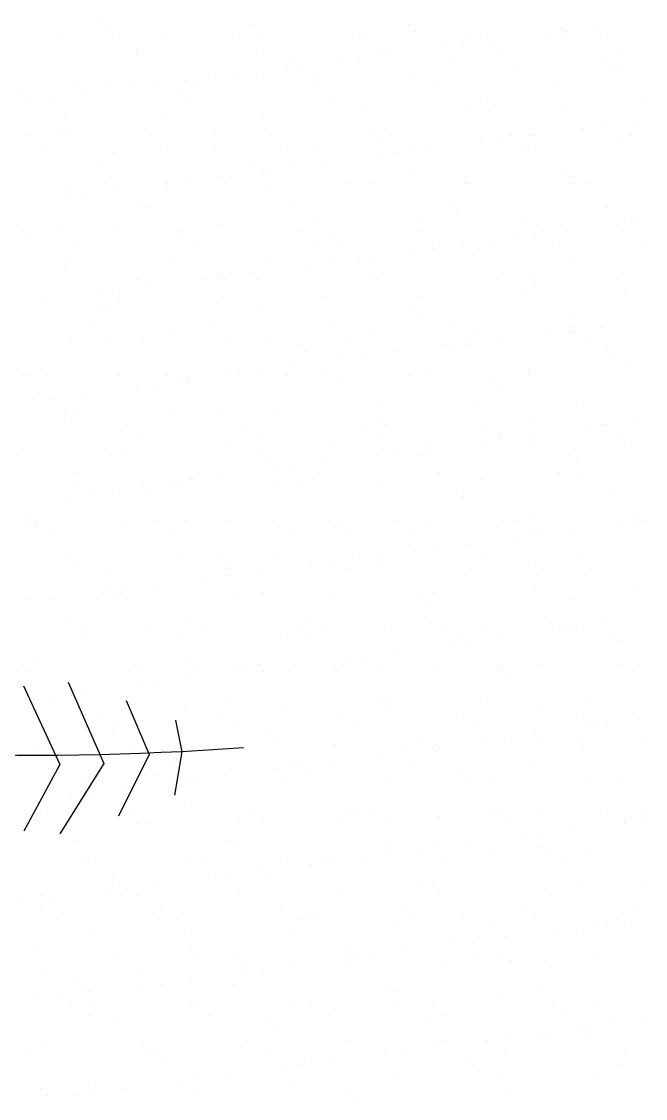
# Model space of a CAD drawing. Header units: millimetres. Extents: x 21 to 236, y 15 to 64.
# Drawn here: x 42.035 to 42.857, y 27.746 to 29.164 of the extents above; entities that cross this region are included whole.
import ezdxf

# ---------------------------------------------------------------- set-up
doc = ezdxf.new("R2010")
doc.units = ezdxf.units.MM
doc.layers.add('AI-Mob', color=2, linetype='Continuous')
doc.layers.add('PDF_Grama', color=7, linetype='Continuous', true_color=0x397200)

# ---------------------------------------------------------------- blocks, each defined once
blk = doc.blocks.new('VGPAL__2')
at = {"color": 0}
for p, q in [((-22.12, 198.59), (-13.41, 201.91)), ((-13.41, 201.91), (-0.7, 201.91)), ((-25.29, 183.6), (-11.01, 192.76)), ((-11.01, 192.76), (8.02, 186.94)), ((-27.69, 166.11), (-6.27, 180.27)), ((-6.27, 180.27), (15.96, 171.11)), ((-24.52, 153.62), (-3.87, 167.78)), ((-3.87, 167.78), (16.93, 160.73))]:
    blk.add_line(p, q, dxfattribs=at)
blk.add_arc((-830.05, 19.64), 836.63, 0.73899, 13.8109, dxfattribs=at)

msp = doc.modelspace()

# ---------------------------------------------------------------- linework, layer by layer
at = {"layer": 'PDF_Grama', "lineweight": 20}
for points in [[(42.1361, 29.1642), (42.1361, 29.1642)], [(42.1452, 29.1552), (42.1452, 29.1552)], [(42.3401, 29.1597), (42.3401, 29.1597)], [(42.544, 29.1597), (42.544, 29.1597)], [(42.748, 29.1552), (42.748, 29.1552)], [(42.7933, 29.1552), (42.7933, 29.1552)], [(42.0863, 29.1416), (42.0863, 29.1416)], [(42.1633, 29.1416), (42.1633, 29.1416)], [(42.2222, 29.1416), (42.2222, 29.1416)], [(42.322, 29.1416), (42.322, 29.1416)], [(42.3492, 29.1416), (42.3492, 29.1416)], [(42.4806, 29.1416), (42.4806, 29.1416)], [(42.4897, 29.1461), (42.4897, 29.1461)], [(42.5531, 29.1506), (42.5531, 29.1506)], [(42.6211, 29.1461), (42.6211, 29.1461)], [(42.6392, 29.1416), (42.6392, 29.1416)], [(42.7299, 29.1461), (42.7299, 29.1461)], [(42.7525, 29.1506), (42.7525, 29.1506)], [(42.7525, 29.1461), (42.7525, 29.1461)], [(42.7979, 29.1416), (42.7979, 29.1416)], [(42.186, 29.128), (42.186, 29.128)], [(42.3446, 29.128), (42.3446, 29.128)], [(42.5033, 29.128), (42.5033, 29.128)], [(42.5894, 29.1325), (42.5894, 29.1325)], [(42.6166, 29.1325), (42.6166, 29.1325)], [(42.6574, 29.137), (42.6574, 29.137)], [(42.6619, 29.128), (42.6619, 29.128)], [(42.8205, 29.128), (42.8205, 29.128)], [(42.186, 29.1189), (42.186, 29.1189)], [(42.3899, 29.1144), (42.3899, 29.1144)], [(42.4534, 29.1144), (42.4534, 29.1144)], [(42.4806, 29.1144), (42.4806, 29.1144)], [(42.5214, 29.1234), (42.5214, 29.1234)], [(42.3854, 29.1053), (42.3854, 29.1053)], [(42.399, 29.1053), (42.399, 29.1053)], [(42.5984, 29.1098), (42.5984, 29.1098)], [(42.6891, 29.1008), (42.6891, 29.1008)], [(42.8024, 29.1098), (42.8024, 29.1098)], [(42.8115, 29.1008), (42.8115, 29.1008)], [(42.8205, 29.1008), (42.8205, 29.1008)], [(42.1497, 29.0872), (42.1497, 29.0872)], [(42.2494, 29.0872), (42.2494, 29.0872)], [(42.2902, 29.0962), (42.2902, 29.0962)], [(42.3174, 29.0962), (42.3174, 29.0962)], [(42.3446, 29.0962), (42.3446, 29.0962)], [(42.4217, 29.0962), (42.4217, 29.0962)], [(42.5531, 29.0962), (42.5531, 29.0962)], [(42.5803, 29.0827), (42.5803, 29.0827)], [(42.7389, 29.0827), (42.7389, 29.0827)], [(42.0364, 29.0736), (42.0364, 29.0736)], [(42.1044, 29.0781), (42.1044, 29.0781)], [(42.1135, 29.0691), (42.1135, 29.0691)], [(42.1815, 29.0781), (42.1815, 29.0781)], [(42.2087, 29.0781), (42.2087, 29.0781)], [(42.2404, 29.0691), (42.2404, 29.0691)], [(42.263, 29.0781), (42.263, 29.0781)], [(42.4217, 29.0781), (42.4217, 29.0781)], [(42.0455, 29.06), (42.0455, 29.06)], [(42.0727, 29.06), (42.0727, 29.06)], [(42.2494, 29.06), (42.2494, 29.06)], [(42.4443, 29.0645), (42.4443, 29.0645)], [(42.6483, 29.0645), (42.6483, 29.0645)], [(42.6574, 29.0555), (42.6574, 29.0555)], [(42.8523, 29.06), (42.8523, 29.06)], [(42.0908, 29.0419), (42.0908, 29.0419)], [(42.2222, 29.0419), (42.2222, 29.0419)], [(42.3537, 29.0419), (42.3537, 29.0419)], [(42.4897, 29.0464), (42.4897, 29.0464)], [(42.6256, 29.0509), (42.6256, 29.0509)], [(42.7525, 29.0509), (42.7525, 29.0509)], [(42.8024, 29.0283), (42.8024, 29.0283)], [(42.8432, 29.0328), (42.8432, 29.0328)], [(42.0455, 29.0147), (42.0455, 29.0147)], [(42.0863, 29.0237), (42.0863, 29.0237)], [(42.0953, 29.0192), (42.0953, 29.0192)], [(42.2041, 29.0147), (42.2041, 29.0147)], [(42.2902, 29.0192), (42.2902, 29.0192)], [(42.3628, 29.0147), (42.3628, 29.0147)], [(42.4942, 29.0192), (42.4942, 29.0192)], [(42.5214, 29.0147), (42.5214, 29.0147)], [(42.68, 29.0147), (42.68, 29.0147)], [(42.7027, 29.0147), (42.7027, 29.0147)], [(42.7072, 29.0147), (42.7072, 29.0147)], [(42.7752, 29.0237), (42.7752, 29.0237)], [(42.8387, 29.0147), (42.8387, 29.0147)], [(42.0681, 29.0011), (42.0681, 29.0011)], [(42.2268, 29.0011), (42.2268, 29.0011)], [(42.3854, 29.0011), (42.3854, 29.0011)], [(42.5033, 29.0101), (42.5033, 29.0101)], [(42.544, 29.0011), (42.544, 29.0011)], [(42.6392, 29.0056), (42.6392, 29.0056)], [(42.6664, 29.0101), (42.6664, 29.0101)], [(42.6936, 29.0011), (42.6936, 29.0011)], [(42.7027, 29.0011), (42.7027, 29.0011)], [(42.8251, 29.0056), (42.8251, 29.0056)], [(42.1543, 28.992), (42.1543, 28.992)], [(42.2902, 28.9965), (42.2902, 28.9965)], [(42.4262, 28.9965), (42.4262, 28.9965)], [(42.5033, 28.9875), (42.5033, 28.9875)], [(42.5259, 28.992), (42.5259, 28.992)], [(42.5531, 28.9965), (42.5531, 28.9965)], [(42.5667, 28.9965), (42.5667, 28.9965)], [(42.1407, 28.9784), (42.1407, 28.9784)], [(42.3401, 28.9739), (42.3401, 28.9739)], [(42.3628, 28.9693), (42.3628, 28.9693)], [(42.3899, 28.9739), (42.3899, 28.9739)], [(42.4307, 28.9784), (42.4307, 28.9784)], [(42.5486, 28.9693), (42.5486, 28.9693)], [(42.7525, 28.9693), (42.7525, 28.9693)], [(42.254, 28.9557), (42.254, 28.9557)], [(42.2948, 28.9603), (42.2948, 28.9603)], [(42.3537, 28.9648), (42.3537, 28.9648)], [(42.7616, 28.9603), (42.7616, 28.9603)], [(42.0953, 28.9421), (42.0953, 28.9421)], [(42.1452, 28.9512), (42.1452, 28.9512)], [(42.1588, 28.9421), (42.1588, 28.9421)], [(42.2268, 28.9512), (42.2268, 28.9512)], [(42.2268, 28.9467), (42.2268, 28.9467)], [(42.3038, 28.9512), (42.3038, 28.9512)], [(42.3582, 28.9467), (42.3582, 28.9467)], [(42.4625, 28.9512), (42.4625, 28.9512)], [(42.4942, 28.9512), (42.4942, 28.9512)], [(42.6211, 28.9512), (42.6211, 28.9512)], [(42.6256, 28.9512), (42.6256, 28.9512)], [(42.7571, 28.9512), (42.7571, 28.9512)], [(42.7797, 28.9512), (42.7797, 28.9512)], [(42.0908, 28.9331), (42.0908, 28.9331)], [(42.118, 28.9376), (42.118, 28.9376)], [(42.1905, 28.9286), (42.1905, 28.9286)], [(42.1996, 28.9195), (42.1996, 28.9195)], [(42.3945, 28.924), (42.3945, 28.924)], [(42.5984, 28.924), (42.5984, 28.924)], [(42.6075, 28.915), (42.6075, 28.915)], [(42.8069, 28.9195), (42.8069, 28.9195)], [(42.4262, 28.9014), (42.4262, 28.9014)], [(42.5576, 28.9014), (42.5576, 28.9014)], [(42.6936, 28.9059), (42.6936, 28.9059)], [(42.8296, 28.9059), (42.8296, 28.9059)], [(42.8477, 28.9014), (42.8477, 28.9014)], [(42.0364, 28.8878), (42.0364, 28.8878)], [(42.0863, 28.8878), (42.0863, 28.8878)], [(42.1588, 28.8923), (42.1588, 28.8923)], [(42.2449, 28.8878), (42.2449, 28.8878)], [(42.2948, 28.8968), (42.2948, 28.8968)], [(42.4035, 28.8878), (42.4035, 28.8878)], [(42.5622, 28.8878), (42.5622, 28.8878)], [(42.7208, 28.8878), (42.7208, 28.8878)], [(42.7525, 28.8878), (42.7525, 28.8878)], [(42.8205, 28.8968), (42.8205, 28.8968)], [(42.0455, 28.8787), (42.0455, 28.8787)], [(42.1089, 28.8742), (42.1089, 28.8742)], [(42.2449, 28.8832), (42.2449, 28.8832)], [(42.2676, 28.8742), (42.2676, 28.8742)], [(42.4262, 28.8742), (42.4262, 28.8742)], [(42.4443, 28.8787), (42.4443, 28.8787)], [(42.4579, 28.8696), (42.4579, 28.8696)], [(42.5848, 28.8742), (42.5848, 28.8742)], [(42.6166, 28.8696), (42.6166, 28.8696)], [(42.6528, 28.8742), (42.6528, 28.8742)], [(42.6846, 28.8787), (42.6846, 28.8787)], [(42.7117, 28.8832), (42.7117, 28.8832)], [(42.7435, 28.8742), (42.7435, 28.8742)], [(42.8568, 28.8742), (42.8568, 28.8742)], [(42.5486, 28.8606), (42.5486, 28.8606)], [(42.5758, 28.8651), (42.5758, 28.8651)], [(42.6302, 28.856), (42.6302, 28.856)], [(42.0953, 28.847), (42.0953, 28.847)], [(42.2313, 28.847), (42.2313, 28.847)], [(42.3582, 28.847), (42.3582, 28.847)], [(42.4126, 28.8424), (42.4126, 28.8424)], [(42.4398, 28.847), (42.4398, 28.847)], [(42.4806, 28.8515), (42.4806, 28.8515)], [(42.4987, 28.8515), (42.4987, 28.8515)], [(42.7616, 28.8515), (42.7616, 28.8515)], [(42.0908, 28.8379), (42.0908, 28.8379)], [(42.2948, 28.8334), (42.2948, 28.8334)], [(42.2993, 28.8288), (42.2993, 28.8288)], [(42.3401, 28.8334), (42.3401, 28.8334)], [(42.4987, 28.8288), (42.4987, 28.8288)], [(42.7027, 28.8288), (42.7027, 28.8288)], [(42.186, 28.8243), (42.186, 28.8243)], [(42.2041, 28.8152), (42.2041, 28.8152)], [(42.2766, 28.8243), (42.2766, 28.8243)], [(42.3038, 28.8243), (42.3038, 28.8243)], [(42.3446, 28.8243), (42.3446, 28.8243)], [(42.5033, 28.8243), (42.5033, 28.8243)], [(42.6619, 28.8243), (42.6619, 28.8243)], [(42.7117, 28.8198), (42.7117, 28.8198)], [(42.8205, 28.8243), (42.8205, 28.8243)], [(42.1361, 28.8062), (42.1361, 28.8062)], [(42.1633, 28.8107), (42.1633, 28.8107)], [(42.2993, 28.8016), (42.2993, 28.8016)], [(42.4307, 28.8016), (42.4307, 28.8016)], [(42.5622, 28.8016), (42.5622, 28.8016)], [(42.6982, 28.8062), (42.6982, 28.8062)], [(42.8296, 28.8062), (42.8296, 28.8062)], [(42.0681, 28.7971), (42.0681, 28.7971)], [(42.1407, 28.788), (42.1407, 28.788)], [(42.1633, 28.7971), (42.1633, 28.7971)], [(42.3492, 28.788), (42.3492, 28.788)], [(42.1497, 28.7835), (42.1497, 28.7835)], [(42.5486, 28.7835), (42.5486, 28.7835)], [(42.5622, 28.7744), (42.5622, 28.7744)], [(42.7571, 28.779), (42.7571, 28.779)], [(42.1271, 28.7609), (42.1271, 28.7609)], [(42.2857, 28.7609), (42.2857, 28.7609)], [(42.4443, 28.7609), (42.4443, 28.7609)], [(42.4987, 28.7563), (42.4987, 28.7563)], [(42.603, 28.7609), (42.603, 28.7609)], [(42.6347, 28.7563), (42.6347, 28.7563)], [(42.7299, 28.7563), (42.7299, 28.7563)], [(42.7571, 28.7563), (42.7571, 28.7563)], [(42.7616, 28.7609), (42.7616, 28.7609)], [(42.7616, 28.7563), (42.7616, 28.7563)], [(42.7979, 28.7609), (42.7979, 28.7609)], [(42.0999, 28.7473), (42.0999, 28.7473)], [(42.1497, 28.7473), (42.1497, 28.7473)], [(42.1951, 28.7427), (42.1951, 28.7427)], [(42.2313, 28.7518), (42.2313, 28.7518)], [(42.3084, 28.7473), (42.3084, 28.7473)], [(42.3628, 28.7473), (42.3628, 28.7473)], [(42.467, 28.7473), (42.467, 28.7473)], [(42.6256, 28.7473), (42.6256, 28.7473)], [(42.6619, 28.7473), (42.6619, 28.7473)], [(42.7843, 28.7473), (42.7843, 28.7473)], [(42.399, 28.7382), (42.399, 28.7382)], [(42.4081, 28.7291), (42.4081, 28.7291)], [(42.5259, 28.7291), (42.5259, 28.7291)], [(42.5939, 28.7382), (42.5939, 28.7382)], [(42.603, 28.7337), (42.603, 28.7337)], [(42.6211, 28.7382), (42.6211, 28.7382)], [(42.8069, 28.7337), (42.8069, 28.7337)], [(42.4579, 28.7201), (42.4579, 28.7201)], [(42.4851, 28.7201), (42.4851, 28.7201)], [(42.816, 28.7246), (42.816, 28.7246)], [(42.3038, 28.7019), (42.3038, 28.7019)], [(42.322, 28.7019), (42.322, 28.7019)], [(42.3492, 28.7019), (42.3492, 28.7019)], [(42.3899, 28.711), (42.3899, 28.711)], [(42.4353, 28.7019), (42.4353, 28.7019)], [(42.5667, 28.7019), (42.5667, 28.7019)], [(42.7027, 28.7065), (42.7027, 28.7065)], [(42.8341, 28.711), (42.8341, 28.711)], [(42.0364, 28.6974), (42.0364, 28.6974)], [(42.041, 28.6974), (42.041, 28.6974)], [(42.0681, 28.6974), (42.0681, 28.6974)], [(42.1633, 28.6974), (42.1633, 28.6974)], [(42.2268, 28.6974), (42.2268, 28.6974)], [(42.2449, 28.6929), (42.2449, 28.6929)], [(42.254, 28.6929), (42.254, 28.6929)], [(42.254, 28.6883), (42.254, 28.6883)], [(42.3854, 28.6974), (42.3854, 28.6974)], [(42.4534, 28.6883), (42.4534, 28.6883)], [(42.544, 28.6974), (42.544, 28.6974)], [(42.6528, 28.6883), (42.6528, 28.6883)], [(42.7027, 28.6974), (42.7027, 28.6974)], [(42.1135, 28.6747), (42.1135, 28.6747)], [(42.186, 28.6838), (42.186, 28.6838)], [(42.2132, 28.6838), (42.2132, 28.6838)], [(42.6619, 28.6793), (42.6619, 28.6793)], [(42.05, 28.6657), (42.05, 28.6657)], [(42.0727, 28.6657), (42.0727, 28.6657)], [(42.5033, 28.6566), (42.5033, 28.6566)], [(42.6347, 28.6566), (42.6347, 28.6566)], [(42.7661, 28.6566), (42.7661, 28.6566)], [(42.0908, 28.6521), (42.0908, 28.6521)], [(42.0999, 28.643), (42.0999, 28.643)], [(42.1044, 28.6521), (42.1044, 28.6521)], [(42.2358, 28.6521), (42.2358, 28.6521)], [(42.2993, 28.6475), (42.2993, 28.6475)], [(42.3673, 28.6521), (42.3673, 28.6521)], [(42.5033, 28.643), (42.5033, 28.643)], [(42.1724, 28.6339), (42.1724, 28.6339)], [(42.3265, 28.6339), (42.3265, 28.6339)], [(42.4851, 28.6339), (42.4851, 28.6339)], [(42.5123, 28.6339), (42.5123, 28.6339)], [(42.6438, 28.6339), (42.6438, 28.6339)], [(42.7072, 28.6385), (42.7072, 28.6385)], [(42.7797, 28.6294), (42.7797, 28.6294)], [(42.8024, 28.6339), (42.8024, 28.6339)], [(42.8069, 28.6339), (42.8069, 28.6339)], [(42.8477, 28.6385), (42.8477, 28.6385)], [(42.1905, 28.6203), (42.1905, 28.6203)], [(42.3492, 28.6203), (42.3492, 28.6203)], [(42.5078, 28.6203), (42.5078, 28.6203)], [(42.6664, 28.6203), (42.6664, 28.6203)], [(42.6664, 28.6158), (42.6664, 28.6158)], [(42.7072, 28.6203), (42.7072, 28.6203)], [(42.8251, 28.6203), (42.8251, 28.6203)], [(42.0364, 28.6022), (42.0364, 28.6022)], [(42.1452, 28.6022), (42.1452, 28.6022)], [(42.3038, 28.6068), (42.3038, 28.6068)], [(42.4398, 28.6068), (42.4398, 28.6068)], [(42.5667, 28.6068), (42.5667, 28.6068)], [(42.5712, 28.6022), (42.5712, 28.6022)], [(42.6438, 28.6113), (42.6438, 28.6113)], [(42.7072, 28.6113), (42.7072, 28.6113)], [(42.8387, 28.6113), (42.8387, 28.6113)], [(42.1679, 28.5977), (42.1679, 28.5977)], [(42.3492, 28.5977), (42.3492, 28.5977)], [(42.3582, 28.5886), (42.3582, 28.5886)], [(42.5033, 28.5932), (42.5033, 28.5932)], [(42.5305, 28.5977), (42.5305, 28.5977)], [(42.5576, 28.5932), (42.5576, 28.5932)], [(42.7571, 28.5932), (42.7571, 28.5932)], [(42.3673, 28.575), (42.3673, 28.575)], [(42.3945, 28.5796), (42.3945, 28.5796)], [(42.4353, 28.5841), (42.4353, 28.5841)], [(42.7661, 28.5841), (42.7661, 28.5841)], [(42.1089, 28.5705), (42.1089, 28.5705)], [(42.2585, 28.5614), (42.2585, 28.5614)], [(42.2676, 28.5705), (42.2676, 28.5705)], [(42.2993, 28.566), (42.2993, 28.566)], [(42.4262, 28.5705), (42.4262, 28.5705)], [(42.5848, 28.5705), (42.5848, 28.5705)], [(42.6392, 28.5614), (42.6392, 28.5614)], [(42.7435, 28.5705), (42.7435, 28.5705)], [(42.7707, 28.5614), (42.7707, 28.5614)], [(42.1044, 28.5524), (42.1044, 28.5524)], [(42.1225, 28.5433), (42.1225, 28.5433)], [(42.1633, 28.5478), (42.1633, 28.5478)], [(42.1951, 28.5569), (42.1951, 28.5569)], [(42.2041, 28.5478), (42.2041, 28.5478)], [(42.2313, 28.5569), (42.2313, 28.5569)], [(42.2404, 28.5524), (42.2404, 28.5524)], [(42.3673, 28.5524), (42.3673, 28.5524)], [(42.4035, 28.5524), (42.4035, 28.5524)], [(42.5078, 28.5569), (42.5078, 28.5569)], [(42.6075, 28.5478), (42.6075, 28.5478)], [(42.8115, 28.5433), (42.8115, 28.5433)], [(42.0953, 28.5388), (42.0953, 28.5388)], [(42.6166, 28.5388), (42.6166, 28.5388)], [(42.8432, 28.5161), (42.8432, 28.5161)], [(42.041, 28.5025), (42.041, 28.5025)], [(42.0455, 28.5116), (42.0455, 28.5116)], [(42.0545, 28.507), (42.0545, 28.507)], [(42.0545, 28.5025), (42.0545, 28.5025)], [(42.1724, 28.5025), (42.1724, 28.5025)], [(42.2132, 28.507), (42.2132, 28.507)], [(42.2494, 28.507), (42.2494, 28.507)], [(42.3084, 28.507), (42.3084, 28.507)], [(42.3673, 28.507), (42.3673, 28.507)], [(42.4398, 28.507), (42.4398, 28.507)], [(42.4534, 28.5025), (42.4534, 28.5025)], [(42.5259, 28.507), (42.5259, 28.507)], [(42.5712, 28.507), (42.5712, 28.507)], [(42.6846, 28.507), (42.6846, 28.507)], [(42.7072, 28.5116), (42.7072, 28.5116)], [(42.8251, 28.5025), (42.8251, 28.5025)], [(42.8432, 28.507), (42.8432, 28.507)], [(42.8523, 28.507), (42.8523, 28.507)], [(42.0727, 28.4934), (42.0727, 28.4934)], [(42.2313, 28.4934), (42.2313, 28.4934)], [(42.3899, 28.4934), (42.3899, 28.4934)], [(42.4625, 28.4934), (42.4625, 28.4934)], [(42.5486, 28.4934), (42.5486, 28.4934)], [(42.6619, 28.498), (42.6619, 28.498)], [(42.7072, 28.4934), (42.7072, 28.4934)], [(42.7163, 28.4889), (42.7163, 28.4889)], [(42.7571, 28.4934), (42.7571, 28.4934)], [(42.6211, 28.4753), (42.6211, 28.4753)], [(42.6891, 28.4844), (42.6891, 28.4844)], [(42.0953, 28.4617), (42.0953, 28.4617)], [(42.5078, 28.4617), (42.5078, 28.4617)], [(42.5531, 28.4662), (42.5531, 28.4662)], [(42.5803, 28.4708), (42.5803, 28.4708)], [(42.6438, 28.4617), (42.6438, 28.4617)], [(42.7707, 28.4617), (42.7707, 28.4617)], [(42.1089, 28.4526), (42.1089, 28.4526)], [(42.2404, 28.4572), (42.2404, 28.4572)], [(42.2993, 28.4572), (42.2993, 28.4572)], [(42.3084, 28.4526), (42.3084, 28.4526)], [(42.3718, 28.4572), (42.3718, 28.4572)], [(42.4171, 28.4481), (42.4171, 28.4481)], [(42.4398, 28.4526), (42.4398, 28.4526)], [(42.4806, 28.4572), (42.4806, 28.4572)], [(42.5078, 28.4526), (42.5078, 28.4526)], [(42.7117, 28.4526), (42.7117, 28.4526)], [(42.1497, 28.4436), (42.1497, 28.4436)], [(42.2766, 28.43), (42.2766, 28.43)], [(42.3038, 28.4345), (42.3038, 28.4345)], [(42.3084, 28.4436), (42.3084, 28.4436)], [(42.3446, 28.4391), (42.3446, 28.4391)], [(42.467, 28.4436), (42.467, 28.4436)], [(42.6256, 28.4436), (42.6256, 28.4436)], [(42.7208, 28.4436), (42.7208, 28.4436)], [(42.7843, 28.4436), (42.7843, 28.4436)], [(42.1497, 28.4164), (42.1497, 28.4164)], [(42.1679, 28.4164), (42.1679, 28.4164)], [(42.2087, 28.4209), (42.2087, 28.4209)], [(42.7117, 28.4164), (42.7117, 28.4164)], [(42.8432, 28.4164), (42.8432, 28.4164)], [(42.0455, 28.4028), (42.0455, 28.4028)], [(42.0727, 28.4028), (42.0727, 28.4028)], [(42.1407, 28.4119), (42.1407, 28.4119)], [(42.1588, 28.4073), (42.1588, 28.4073)], [(42.1724, 28.4028), (42.1724, 28.4028)], [(42.3129, 28.4073), (42.3129, 28.4073)], [(42.3537, 28.4119), (42.3537, 28.4119)], [(42.4443, 28.4119), (42.4443, 28.4119)], [(42.5576, 28.4073), (42.5576, 28.4073)], [(42.5758, 28.4119), (42.5758, 28.4119)], [(42.7616, 28.4028), (42.7616, 28.4028)], [(42.5667, 28.3983), (42.5667, 28.3983)], [(42.0953, 28.3801), (42.0953, 28.3801)], [(42.254, 28.3801), (42.254, 28.3801)], [(42.4126, 28.3801), (42.4126, 28.3801)], [(42.5667, 28.3801), (42.5667, 28.3801)], [(42.7253, 28.3801), (42.7253, 28.3801)], [(42.1135, 28.3665), (42.1135, 28.3665)], [(42.1996, 28.3665), (42.1996, 28.3665)], [(42.2721, 28.3665), (42.2721, 28.3665)], [(42.4035, 28.362), (42.4035, 28.362)], [(42.4307, 28.3665), (42.4307, 28.3665)], [(42.5123, 28.362), (42.5123, 28.362)], [(42.5894, 28.3665), (42.5894, 28.3665)], [(42.6438, 28.3665), (42.6438, 28.3665)], [(42.7344, 28.362), (42.7344, 28.362)], [(42.748, 28.3665), (42.748, 28.3665)], [(42.7616, 28.362), (42.7616, 28.362)], [(42.7752, 28.362), (42.7752, 28.362)], [(42.8024, 28.3711), (42.8024, 28.3711)], [(42.1135, 28.3575), (42.1135, 28.3575)], [(42.2449, 28.3575), (42.2449, 28.3575)], [(42.3763, 28.3575), (42.3763, 28.3575)], [(42.4126, 28.3575), (42.4126, 28.3575)], [(42.612, 28.3575), (42.612, 28.3575)], [(42.6664, 28.3529), (42.6664, 28.3529)], [(42.816, 28.3575), (42.816, 28.3575)], [(42.8251, 28.3484), (42.8251, 28.3484)], [(42.5305, 28.3348), (42.5305, 28.3348)], [(42.5984, 28.3439), (42.5984, 28.3439)], [(42.6256, 28.3439), (42.6256, 28.3439)], [(42.0364, 28.3167), (42.0364, 28.3167)], [(42.05, 28.3212), (42.05, 28.3212)], [(42.1905, 28.3167), (42.1905, 28.3167)], [(42.254, 28.3212), (42.254, 28.3212)], [(42.3492, 28.3167), (42.3492, 28.3167)], [(42.3945, 28.3167), (42.3945, 28.3167)], [(42.4579, 28.3167), (42.4579, 28.3167)], [(42.4625, 28.3257), (42.4625, 28.3257)], [(42.4897, 28.3257), (42.4897, 28.3257)], [(42.5078, 28.3167), (42.5078, 28.3167)], [(42.6664, 28.3167), (42.6664, 28.3167)], [(42.7163, 28.3167), (42.7163, 28.3167)], [(42.8251, 28.3167), (42.8251, 28.3167)], [(42.8477, 28.3167), (42.8477, 28.3167)], [(42.0455, 28.3076), (42.0455, 28.3076)], [(42.1769, 28.3076), (42.1769, 28.3076)], [(42.263, 28.3121), (42.263, 28.3121)], [(42.3129, 28.3121), (42.3129, 28.3121)], [(42.3265, 28.3076), (42.3265, 28.3076)], [(42.3537, 28.3076), (42.3537, 28.3076)], [(42.4489, 28.3121), (42.4489, 28.3121)], [(42.5758, 28.3121), (42.5758, 28.3121)], [(42.6619, 28.3121), (42.6619, 28.3121)], [(42.671, 28.3031), (42.671, 28.3031)], [(42.1905, 28.2895), (42.1905, 28.2895)], [(42.2132, 28.2895), (42.2132, 28.2895)], [(42.254, 28.2985), (42.254, 28.2985)], [(42.0999, 28.2759), (42.0999, 28.2759)], [(42.118, 28.2804), (42.118, 28.2804)], [(42.05, 28.2714), (42.05, 28.2714)], [(42.0772, 28.2714), (42.0772, 28.2714)], [(42.1089, 28.2668), (42.1089, 28.2668)], [(42.2494, 28.2623), (42.2494, 28.2623)], [(42.3038, 28.2714), (42.3038, 28.2714)], [(42.5078, 28.2668), (42.5078, 28.2668)], [(42.5169, 28.2668), (42.5169, 28.2668)], [(42.6483, 28.2668), (42.6483, 28.2668)], [(42.7163, 28.2623), (42.7163, 28.2623)], [(42.7797, 28.2668), (42.7797, 28.2668)], [(42.118, 28.2578), (42.118, 28.2578)], [(42.1361, 28.2532), (42.1361, 28.2532)], [(42.2948, 28.2532), (42.2948, 28.2532)], [(42.3809, 28.2578), (42.3809, 28.2578)], [(42.4534, 28.2532), (42.4534, 28.2532)], [(42.5169, 28.2578), (42.5169, 28.2578)], [(42.6075, 28.2532), (42.6075, 28.2532)], [(42.7661, 28.2532), (42.7661, 28.2532)], [(42.1588, 28.2396), (42.1588, 28.2396)], [(42.3129, 28.2396), (42.3129, 28.2396)], [(42.4715, 28.2396), (42.4715, 28.2396)], [(42.6302, 28.2396), (42.6302, 28.2396)], [(42.7843, 28.2351), (42.7843, 28.2351)], [(42.7888, 28.2396), (42.7888, 28.2396)], [(42.8069, 28.2396), (42.8069, 28.2396)], [(42.8477, 28.2442), (42.8477, 28.2442)], [(42.1543, 28.226), (42.1543, 28.226)], [(42.3582, 28.226), (42.3582, 28.226)], [(42.3673, 28.217), (42.3673, 28.217)], [(42.5622, 28.2215), (42.5622, 28.2215)], [(42.6438, 28.217), (42.6438, 28.217)], [(42.671, 28.2215), (42.671, 28.2215)], [(42.7117, 28.226), (42.7117, 28.226)], [(42.7163, 28.217), (42.7163, 28.217)], [(42.7661, 28.217), (42.7661, 28.217)], [(42.8523, 28.2215), (42.8523, 28.2215)], [(42.05, 28.2079), (42.05, 28.2079)], [(42.1815, 28.2079), (42.1815, 28.2079)], [(42.3174, 28.2124), (42.3174, 28.2124)], [(42.4489, 28.2124), (42.4489, 28.2124)], [(42.535, 28.2034), (42.535, 28.2034)], [(42.5758, 28.2079), (42.5758, 28.2079)], [(42.5803, 28.2124), (42.5803, 28.2124)], [(42.7752, 28.2079), (42.7752, 28.2079)], [(42.0772, 28.1898), (42.0772, 28.1898)], [(42.2358, 28.1898), (42.2358, 28.1898)], [(42.3899, 28.1898), (42.3899, 28.1898)], [(42.4398, 28.1898), (42.4398, 28.1898)], [(42.5078, 28.1988), (42.5078, 28.1988)], [(42.5486, 28.1898), (42.5486, 28.1898)], [(42.7072, 28.1898), (42.7072, 28.1898)], [(42.2041, 28.1807), (42.2041, 28.1807)], [(42.3718, 28.1807), (42.3718, 28.1807)], [(42.399, 28.1852), (42.399, 28.1852)], [(42.4081, 28.1762), (42.4081, 28.1762)], [(42.118, 28.1626), (42.118, 28.1626)], [(42.2132, 28.1716), (42.2132, 28.1716)], [(42.2358, 28.1626), (42.2358, 28.1626)], [(42.254, 28.1626), (42.254, 28.1626)], [(42.263, 28.1671), (42.263, 28.1671)], [(42.3038, 28.1716), (42.3038, 28.1716)], [(42.3809, 28.1626), (42.3809, 28.1626)], [(42.5214, 28.1671), (42.5214, 28.1671)], [(42.612, 28.1716), (42.612, 28.1716)], [(42.6211, 28.1626), (42.6211, 28.1626)], [(42.6528, 28.1671), (42.6528, 28.1671)], [(42.7843, 28.1671), (42.7843, 28.1671)], [(42.8205, 28.1671), (42.8205, 28.1671)], [(42.1271, 28.149), (42.1271, 28.149)], [(42.1679, 28.1535), (42.1679, 28.1535)], [(42.05, 28.1354), (42.05, 28.1354)], [(42.0999, 28.1444), (42.0999, 28.1444)], [(42.0591, 28.1263), (42.0591, 28.1263)], [(42.1769, 28.1263), (42.1769, 28.1263)], [(42.2585, 28.1308), (42.2585, 28.1308)], [(42.3356, 28.1263), (42.3356, 28.1263)], [(42.4625, 28.1263), (42.4625, 28.1263)], [(42.4715, 28.1218), (42.4715, 28.1218)], [(42.4942, 28.1263), (42.4942, 28.1263)], [(42.6528, 28.1263), (42.6528, 28.1263)], [(42.6664, 28.1218), (42.6664, 28.1218)], [(42.7208, 28.1218), (42.7208, 28.1218)], [(42.8069, 28.1263), (42.8069, 28.1263)], [(42.8523, 28.1218), (42.8523, 28.1218)], [(42.041, 28.1082), (42.041, 28.1082)], [(42.0545, 28.1127), (42.0545, 28.1127)], [(42.186, 28.1082), (42.186, 28.1082)], [(42.1996, 28.1082), (42.1996, 28.1082)], [(42.322, 28.1127), (42.322, 28.1127)], [(42.3537, 28.1127), (42.3537, 28.1127)], [(42.4534, 28.1173), (42.4534, 28.1173)], [(42.5123, 28.1127), (42.5123, 28.1127)], [(42.5848, 28.1173), (42.5848, 28.1173)], [(42.671, 28.1127), (42.671, 28.1127)], [(42.8296, 28.1127), (42.8296, 28.1127)], [(42.8296, 28.1082), (42.8296, 28.1082)], [(42.8568, 28.1127), (42.8568, 28.1127)], [(42.6936, 28.0901), (42.6936, 28.0901)], [(42.7208, 28.0946), (42.7208, 28.0946)], [(42.7616, 28.0991), (42.7616, 28.0991)], [(42.1044, 28.0855), (42.1044, 28.0855)], [(42.3084, 28.0855), (42.3084, 28.0855)], [(42.3174, 28.0765), (42.3174, 28.0765)], [(42.5123, 28.081), (42.5123, 28.081)], [(42.5803, 28.0765), (42.5803, 28.0765)], [(42.6211, 28.081), (42.6211, 28.081)], [(42.7163, 28.0765), (42.7163, 28.0765)], [(42.118, 28.0629), (42.118, 28.0629)], [(42.1225, 28.0629), (42.1225, 28.0629)], [(42.254, 28.0629), (42.254, 28.0629)], [(42.2766, 28.0629), (42.2766, 28.0629)], [(42.3854, 28.0629), (42.3854, 28.0629)], [(42.4307, 28.0629), (42.4307, 28.0629)], [(42.4851, 28.0629), (42.4851, 28.0629)], [(42.5214, 28.0674), (42.5214, 28.0674)], [(42.5576, 28.0719), (42.5576, 28.0719)], [(42.5894, 28.0629), (42.5894, 28.0629)], [(42.6574, 28.0719), (42.6574, 28.0719)], [(42.7253, 28.0674), (42.7253, 28.0674)], [(42.748, 28.0629), (42.748, 28.0629)], [(42.7843, 28.0719), (42.7843, 28.0719)], [(42.4171, 28.0538), (42.4171, 28.0538)], [(42.4443, 28.0583), (42.4443, 28.0583)], [(42.1543, 28.0402), (42.1543, 28.0402)], [(42.2812, 28.0357), (42.2812, 28.0357)], [(42.3084, 28.0402), (42.3084, 28.0402)], [(42.3492, 28.0447), (42.3492, 28.0447)], [(42.3628, 28.0357), (42.3628, 28.0357)], [(42.1633, 28.0311), (42.1633, 28.0311)], [(42.1724, 28.0221), (42.1724, 28.0221)], [(42.2132, 28.0266), (42.2132, 28.0266)], [(42.5622, 28.0311), (42.5622, 28.0311)], [(42.5758, 28.0266), (42.5758, 28.0266)], [(42.7253, 28.0221), (42.7253, 28.0221)], [(42.7707, 28.0266), (42.7707, 28.0266)], [(42.8568, 28.0266), (42.8568, 28.0266)], [(42.0591, 28.013), (42.0591, 28.013)], [(42.0772, 28.0085), (42.0772, 28.0085)], [(42.1452, 28.0175), (42.1452, 28.0175)], [(42.186, 28.013), (42.186, 28.013)], [(42.322, 28.0175), (42.322, 28.0175)], [(42.4579, 28.0175), (42.4579, 28.0175)], [(42.5848, 28.0175), (42.5848, 28.0175)], [(42.0364, 28.0039), (42.0364, 28.0039)], [(42.0591, 27.9949), (42.0591, 27.9949)], [(42.2087, 27.9903), (42.2087, 27.9903)], [(42.2177, 27.9949), (42.2177, 27.9949)], [(42.3763, 27.9949), (42.3763, 27.9949)], [(42.4126, 27.9903), (42.4126, 27.9903)], [(42.535, 27.9994), (42.535, 27.9994)], [(42.6936, 27.9994), (42.6936, 27.9994)], [(42.8477, 27.9994), (42.8477, 27.9994)], [(42.0817, 27.9813), (42.0817, 27.9813)], [(42.2404, 27.9813), (42.2404, 27.9813)], [(42.399, 27.9813), (42.399, 27.9813)], [(42.4217, 27.9813), (42.4217, 27.9813)], [(42.5531, 27.9858), (42.5531, 27.9858)], [(42.6166, 27.9858), (42.6166, 27.9858)], [(42.7117, 27.9858), (42.7117, 27.9858)], [(42.8069, 27.9767), (42.8069, 27.9767)], [(42.8205, 27.9813), (42.8205, 27.9813)], [(42.1271, 27.9631), (42.1271, 27.9631)], [(42.2585, 27.9677), (42.2585, 27.9677)], [(42.3899, 27.9677), (42.3899, 27.9677)], [(42.5259, 27.9722), (42.5259, 27.9722)], [(42.6574, 27.9722), (42.6574, 27.9722)], [(42.7389, 27.9677), (42.7389, 27.9677)], [(42.7661, 27.9677), (42.7661, 27.9677)], [(42.7888, 27.9722), (42.7888, 27.9722)], [(42.8296, 27.9722), (42.8296, 27.9722)], [(42.603, 27.9496), (42.603, 27.9496)], [(42.6302, 27.9496), (42.6302, 27.9496)], [(42.671, 27.9586), (42.671, 27.9586)], [(42.0545, 27.945), (42.0545, 27.945)], [(42.1588, 27.936), (42.1588, 27.936)], [(42.2585, 27.945), (42.2585, 27.945)], [(42.2676, 27.936), (42.2676, 27.936)], [(42.3174, 27.936), (42.3174, 27.936)], [(42.467, 27.9405), (42.467, 27.9405)], [(42.4761, 27.936), (42.4761, 27.936)], [(42.535, 27.9405), (42.535, 27.9405)], [(42.6302, 27.936), (42.6302, 27.936)], [(42.6664, 27.936), (42.6664, 27.936)], [(42.7888, 27.936), (42.7888, 27.936)], [(42.3945, 27.9224), (42.3945, 27.9224)], [(42.4625, 27.9224), (42.4625, 27.9224)], [(42.467, 27.9314), (42.467, 27.9314)], [(42.4942, 27.9314), (42.4942, 27.9314)], [(42.5894, 27.9224), (42.5894, 27.9224)], [(42.68, 27.9269), (42.68, 27.9269)], [(42.7253, 27.9269), (42.7253, 27.9269)], [(42.0591, 27.9133), (42.0591, 27.9133)], [(42.1905, 27.9133), (42.1905, 27.9133)], [(42.3265, 27.9178), (42.3265, 27.9178)], [(42.331, 27.9133), (42.331, 27.9133)], [(42.3537, 27.9133), (42.3537, 27.9133)], [(42.1044, 27.8997), (42.1044, 27.8997)], [(42.1135, 27.8906), (42.1135, 27.8906)], [(42.1905, 27.8952), (42.1905, 27.8952)], [(42.2177, 27.8952), (42.2177, 27.8952)], [(42.2585, 27.9042), (42.2585, 27.9042)], [(42.3129, 27.8952), (42.3129, 27.8952)], [(42.5169, 27.8952), (42.5169, 27.8952)], [(42.7208, 27.8906), (42.7208, 27.8906)], [(42.0545, 27.877), (42.0545, 27.877)], [(42.0817, 27.877), (42.0817, 27.877)], [(42.1225, 27.8861), (42.1225, 27.8861)], [(42.5259, 27.8861), (42.5259, 27.8861)], [(42.6619, 27.877), (42.6619, 27.877)], [(42.0999, 27.868), (42.0999, 27.868)], [(42.1271, 27.868), (42.1271, 27.868)], [(42.2585, 27.868), (42.2585, 27.868)], [(42.263, 27.868), (42.263, 27.868)], [(42.3899, 27.868), (42.3899, 27.868)], [(42.4171, 27.868), (42.4171, 27.868)], [(42.5305, 27.8725), (42.5305, 27.8725)], [(42.5758, 27.868), (42.5758, 27.868)], [(42.7344, 27.8725), (42.7344, 27.8725)], [(42.7933, 27.8725), (42.7933, 27.8725)], [(42.1225, 27.8544), (42.1225, 27.8544)], [(42.1588, 27.8498), (42.1588, 27.8498)], [(42.2812, 27.8544), (42.2812, 27.8544)], [(42.3628, 27.8498), (42.3628, 27.8498)], [(42.4398, 27.8544), (42.4398, 27.8544)], [(42.5939, 27.8544), (42.5939, 27.8544)], [(42.7525, 27.8589), (42.7525, 27.8589)], [(42.8523, 27.8498), (42.8523, 27.8498)], [(42.3718, 27.8408), (42.3718, 27.8408)], [(42.5712, 27.8453), (42.5712, 27.8453)], [(42.7707, 27.8408), (42.7707, 27.8408)], [(42.7843, 27.8408), (42.7843, 27.8408)], [(42.8115, 27.8453), (42.8115, 27.8453)], [(42.331, 27.8226), (42.331, 27.8226)], [(42.4625, 27.8226), (42.4625, 27.8226)], [(42.5939, 27.8226), (42.5939, 27.8226)], [(42.6483, 27.8226), (42.6483, 27.8226)], [(42.6755, 27.8272), (42.6755, 27.8272)], [(42.7163, 27.8317), (42.7163, 27.8317)], [(42.7299, 27.8272), (42.7299, 27.8272)], [(42.7843, 27.8317), (42.7843, 27.8317)], [(42.0636, 27.8181), (42.0636, 27.8181)], [(42.1951, 27.8181), (42.1951, 27.8181)], [(42.3582, 27.809), (42.3582, 27.809)], [(42.5169, 27.809), (42.5169, 27.809)], [(42.5395, 27.809), (42.5395, 27.809)], [(42.5803, 27.8136), (42.5803, 27.8136)], [(42.671, 27.809), (42.671, 27.809)], [(42.8296, 27.809), (42.8296, 27.809)], [(42.041, 27.8045), (42.041, 27.8045)], [(42.1996, 27.8045), (42.1996, 27.8045)], [(42.2087, 27.8045), (42.2087, 27.8045)], [(42.2177, 27.7955), (42.2177, 27.7955)], [(42.4171, 27.8), (42.4171, 27.8)], [(42.4443, 27.7955), (42.4443, 27.7955)], [(42.5123, 27.8045), (42.5123, 27.8045)], [(42.6211, 27.7955), (42.6211, 27.7955)], [(42.3084, 27.7773), (42.3084, 27.7773)], [(42.3763, 27.7864), (42.3763, 27.7864)], [(42.4035, 27.7909), (42.4035, 27.7909)], [(42.5305, 27.7773), (42.5305, 27.7773)], [(42.6302, 27.7909), (42.6302, 27.7909)], [(42.6664, 27.7773), (42.6664, 27.7773)], [(42.7933, 27.7773), (42.7933, 27.7773)], [(42.8251, 27.7909), (42.8251, 27.7909)], [(42.1316, 27.7683), (42.1316, 27.7683)], [(42.2404, 27.7683), (42.2404, 27.7683)], [(42.263, 27.7728), (42.263, 27.7728)], [(42.2676, 27.7728), (42.2676, 27.7728)], [(42.3945, 27.7683), (42.3945, 27.7683)], [(42.0591, 27.7592), (42.0591, 27.7592)], [(42.0681, 27.7501), (42.0681, 27.7501)], [(42.1044, 27.7501), (42.1044, 27.7501)], [(42.1271, 27.7547), (42.1271, 27.7547)], [(42.1679, 27.7592), (42.1679, 27.7592)], [(42.263, 27.7547), (42.263, 27.7547)], [(42.467, 27.7547), (42.467, 27.7547)], [(42.6755, 27.7501), (42.6755, 27.7501)], [(42.4761, 27.7456), (42.4761, 27.7456)]]:
    msp.add_lwpolyline(points, dxfattribs=at)

# ---------------------------------------------------------------- block references
at = {"layer": 'AI-Mob', "xscale": 0.004554620927924801, "yscale": 0.004554620927924801, "zscale": 0.004554620927924801, "rotation": 260.3635393364043}
msp.add_blockref('VGPAL__2', (41.3289, 28.2961), dxfattribs=at)

doc.saveas('drawing.dxf')
